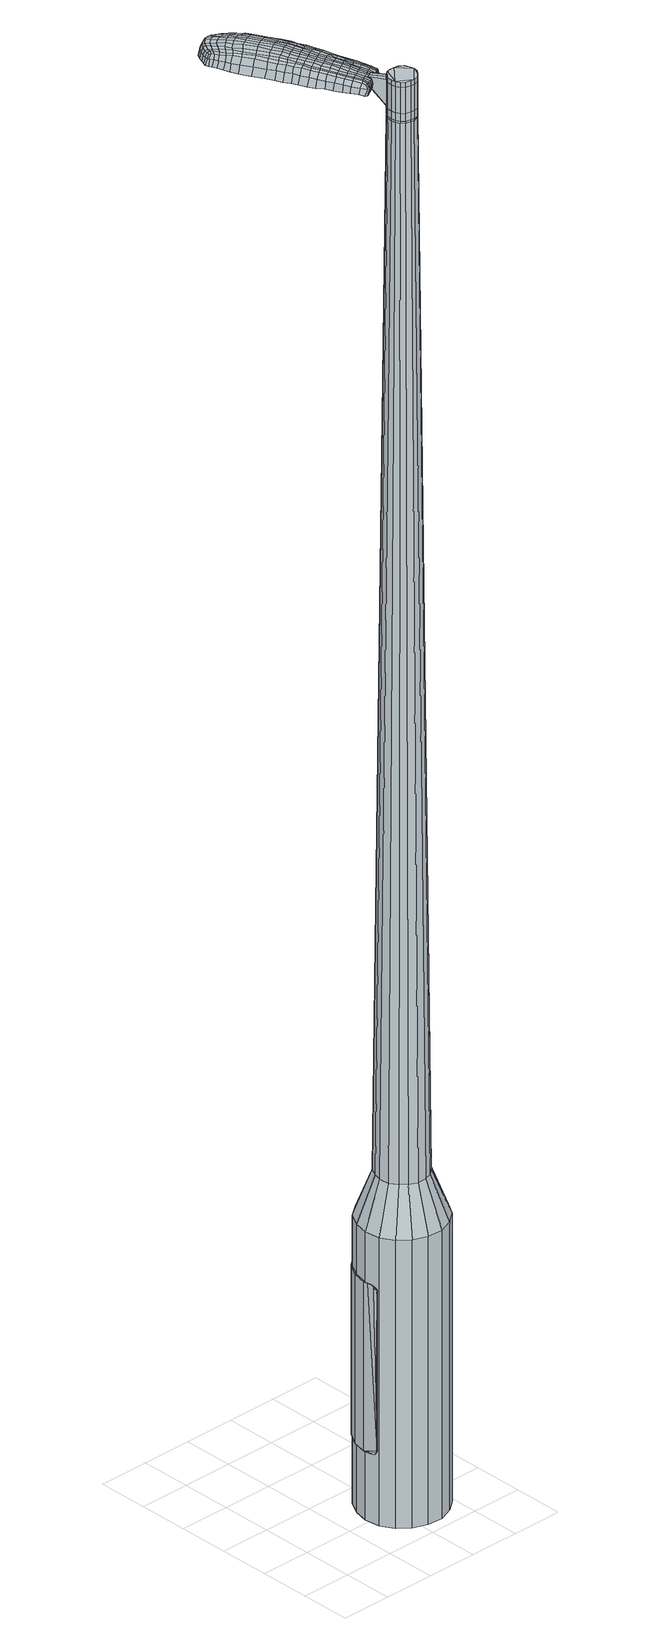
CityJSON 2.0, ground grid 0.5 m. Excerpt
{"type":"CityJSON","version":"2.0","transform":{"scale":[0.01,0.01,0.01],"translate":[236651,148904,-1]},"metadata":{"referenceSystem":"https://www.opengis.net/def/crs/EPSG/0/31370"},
"CityObjects":{
"object1":{"type":"GenericCityObject","attributes":{"cluster":230,"mean_distance_to_centroid":0.27,"new_centroid_x":236652.18,"new_centroid_y":148904.52,"mean_distance_to_camera":8.31,"H1":11.26,"H2":11.35,"Z_final":110.39,"cluster2":-1,"proj_x":236654.41,"proj_y":148903.29,"id_line":81395,"bearing_l":29,"distance":2.55,"orientation":"left","G_obj":119},"geometry":[{"type":"MultiSurface","lod":"2","boundaries":[[[0,1,2,3]],[[1,4,5,2]],[[4,6,7,5]],[[6,8,9,7]],[[8,10,11,9]],[[10,12,13,11]],[[12,14,15,13]],[[14,16,17,15]],[[16,18,19,17]],[[18,20,21,19]],[[20,22,23,21]],[[22,24,25,23]],[[24,26,27,25]],[[26,28,29,27]],[[28,30,31,29]],[[30,32,33,31]],[[32,34,35,33]],[[34,0,3,35]],[[36,37,38,39]],[[38,40,41,42]],[[41,43,42]],[[42,44,45,46]],[[45,47,46]],[[46,48,49,50]],[[49,51,50]],[[42,46,50,38]],[[50,52,39,38]],[[53,36,39]],[[2,5,7,35]],[[7,9,11,15]],[[11,13,15]],[[15,17,19,23]],[[19,21,23]],[[23,25,27,31]],[[27,29,31]],[[15,23,31,7]],[[31,33,35,7]],[[3,2,35]],[[1,0,54,55]],[[0,34,56,54]],[[34,32,57,56]],[[32,30,58,57]],[[30,28,59,58]],[[28,26,60,59]],[[26,24,61,60]],[[24,22,62,61]],[[22,20,63,62]],[[20,18,64,63]],[[18,16,65,64]],[[16,14,66,65]],[[14,12,67,66]],[[12,10,68,67]],[[10,8,69,68]],[[8,6,70,69]],[[6,4,71,70]],[[4,1,55,71]],[[55,54,72,73]],[[54,56,74,72]],[[56,57,75,74]],[[57,58,76,75]],[[58,59,77,76]],[[59,60,78,77]],[[60,61,79,78]],[[61,62,80,79]],[[62,63,81,80]],[[63,64,82,81]],[[64,65,83,82]],[[65,66,84,83]],[[66,67,85,84]],[[67,68,86,85]],[[68,69,87,86]],[[69,70,88,87]],[[70,71,89,88]],[[71,55,73,89]],[[90,91,92,73]],[[93,94,91,90]],[[75,95,94,93]],[[76,96,95,75]],[[77,97,96,76]],[[78,98,97,77]],[[99,100,98,78]],[[80,101,100,99]],[[81,102,101,80]],[[103,104,102,81]],[[105,106,104,103]],[[107,108,106,105]],[[109,110,108,107]],[[111,112,110,109]],[[113,114,112,111]],[[115,116,114,113]],[[89,117,116,115]],[[73,92,117,89]],[[118,119,120,121]],[[122,118,121,123]],[[124,122,123,125]],[[126,124,125,127]],[[128,126,127,129]],[[130,128,129,131]],[[132,130,131,133]],[[134,132,133,135]],[[136,134,135,137]],[[138,136,137,139]],[[140,138,139,141]],[[142,140,141,143]],[[144,142,143,145]],[[146,144,145,147]],[[148,146,147,149]],[[150,148,149,151]],[[72,90,73]],[[72,74,93,90]],[[74,75,93]],[[79,99,78]],[[79,80,99]],[[82,103,81]],[[82,83,105,103]],[[83,84,107,105]],[[84,85,109,107]],[[85,86,111,109]],[[86,87,113,111]],[[87,88,115,113]],[[88,89,115]],[[152,92,91]],[[153,116,117]],[[153,154,114,116]],[[154,155,112,114]],[[155,156,110,112]],[[156,157,108,110]],[[157,158,106,108]],[[158,159,104,106]],[[159,102,104]],[[160,100,101]],[[160,98,100]],[[161,94,95]],[[161,152,91,94]],[[39,52,150,162]],[[92,152,163,151]],[[53,39,162,119]],[[152,161,120,163]],[[36,53,119,118]],[[161,95,121,120]],[[37,36,118,122]],[[95,96,123,121]],[[38,37,122,124]],[[96,97,125,123]],[[40,38,124,126]],[[97,98,127,125]],[[41,40,126,128]],[[98,160,129,127]],[[43,41,128,130]],[[160,101,131,129]],[[42,43,130,132]],[[101,102,133,131]],[[44,42,132,134]],[[102,159,135,133]],[[45,44,134,136]],[[159,158,137,135]],[[47,45,136,138]],[[158,157,139,137]],[[46,47,138,140]],[[157,156,141,139]],[[48,46,140,142]],[[156,155,143,141]],[[49,48,142,144]],[[155,154,145,143]],[[51,49,144,146]],[[154,153,147,145]],[[50,51,146,148]],[[153,117,149,147]],[[52,50,148,150]],[[117,92,151,149]],[[150,151,164,165]],[[151,163,166,164]],[[163,120,167,166]],[[120,119,168,167]],[[119,162,169,168]],[[162,150,165,169]],[[170,171,172,173]],[[174,170,173,175]],[[170,174,176,177]],[[171,170,177,178]],[[179,180,181,182]],[[183,179,182,184]],[[179,183,185,186]],[[180,179,186,187]],[[188,189,190,191]],[[192,188,191,193]],[[188,192,194,195]],[[189,188,195,196]],[[197,198,199,200]],[[201,197,200,202]],[[197,201,203,204]],[[198,197,204,205]],[[206,207,208,209]],[[210,206,209,211]],[[206,210,212,213]],[[207,206,213,214]],[[215,216,217,218]],[[219,215,218,220]],[[215,219,221,222]],[[216,215,222,223]],[[224,225,226,227]],[[216,224,227,217]],[[224,216,223,228]],[[225,224,228,229]],[[230,231,232,233]],[[225,230,233,226]],[[230,225,229,234]],[[231,230,234,235]],[[236,174,175,237]],[[231,236,237,232]],[[236,231,235,238]],[[174,236,238,176]],[[239,240,241,242]],[[243,239,242,244]],[[239,243,245,246]],[[240,239,246,247]],[[248,249,250,251]],[[240,248,251,241]],[[248,240,247,252]],[[249,248,252,253]],[[254,255,256,257]],[[249,254,257,250]],[[254,249,253,258]],[[255,254,258,259]],[[260,261,262,263]],[[255,260,263,256]],[[260,255,259,264]],[[261,260,264,265]],[[266,171,178,267]],[[261,266,267,262]],[[266,261,265,268]],[[171,266,268,172]],[[269,270,271,272]],[[273,269,272,274]],[[269,273,275,276]],[[270,269,276,277]],[[278,279,280,281]],[[270,278,281,271]],[[278,270,277,282]],[[279,278,282,283]],[[284,285,286,287]],[[279,284,287,280]],[[284,279,283,288]],[[285,284,288,289]],[[290,183,184,291]],[[285,290,291,286]],[[290,285,289,292]],[[183,290,292,185]],[[293,294,295,296]],[[297,293,296,298]],[[293,297,299,300]],[[294,293,300,301]],[[302,303,304,305]],[[294,302,305,295]],[[302,294,301,306]],[[303,302,306,307]],[[308,309,310,311]],[[303,308,311,304]],[[308,303,307,312]],[[309,308,312,313]],[[314,315,316,317]],[[309,314,317,310]],[[314,309,313,318]],[[315,314,318,319]],[[320,180,187,321]],[[315,320,321,316]],[[320,315,319,322]],[[180,320,322,181]],[[323,209,208,324]],[[325,323,324,326]],[[323,325,327,328]],[[209,323,328,211]],[[329,325,326,330]],[[331,329,330,332]],[[329,331,333,334]],[[325,329,334,327]],[[335,331,332,336]],[[337,335,336,338]],[[335,337,339,340]],[[331,335,340,333]],[[341,337,338,342]],[[343,341,342,344]],[[341,343,345,346]],[[337,341,346,339]],[[347,343,344,348]],[[198,347,348,199]],[[347,198,205,349]],[[343,347,349,345]],[[350,351,196,195]],[[352,350,195,194]],[[350,352,353,354]],[[351,350,354,355]],[[356,357,355,354]],[[358,356,354,353]],[[356,358,359,360]],[[357,356,360,361]],[[362,363,361,360]],[[364,362,360,359]],[[362,364,365,366]],[[363,362,366,367]],[[368,369,367,366]],[[370,368,366,365]],[[368,370,203,201]],[[369,368,201,202]],[[371,372,373,374]],[[273,371,374,275]],[[371,273,274,375]],[[372,371,375,376]],[[377,192,193,378]],[[372,377,378,373]],[[377,372,376,379]],[[192,377,379,194]],[[380,381,382,383]],[[219,380,383,221]],[[380,219,220,384]],[[381,380,384,385]],[[386,387,388,389]],[[381,386,389,382]],[[386,381,385,390]],[[387,386,390,391]],[[392,189,196,393]],[[387,392,393,388]],[[392,387,391,394]],[[189,392,394,190]],[[395,396,397,398]],[[177,395,398,178]],[[395,177,176,399]],[[396,395,399,400]],[[401,402,403,404]],[[396,401,404,397]],[[401,396,400,405]],[[402,401,405,406]],[[407,200,199,408]],[[402,407,408,403]],[[407,402,406,409]],[[200,407,409,202]],[[410,411,412,413]],[[182,410,413,184]],[[410,182,181,414]],[[411,410,414,415]],[[416,204,203,417]],[[411,416,417,412]],[[416,411,415,418]],[[204,416,418,205]],[[419,420,421,422]],[[297,419,422,299]],[[419,297,298,423]],[[420,419,423,424]],[[425,210,211,426]],[[420,425,426,421]],[[425,420,424,427]],[[210,425,427,212]],[[428,429,430,431]],[[243,428,431,245]],[[428,243,244,432]],[[429,428,432,433]],[[434,435,436,437]],[[429,434,437,430]],[[434,429,433,438]],[[435,434,438,439]],[[440,207,214,441]],[[435,440,441,436]],[[440,435,439,442]],[[207,440,442,208]],[[443,444,433,432]],[[242,443,432,244]],[[443,242,241,445]],[[444,443,445,446]],[[447,448,439,438]],[[444,447,438,433]],[[447,444,446,449]],[[448,447,449,450]],[[451,324,208,442]],[[448,451,442,439]],[[451,448,450,452]],[[324,451,452,326]],[[453,454,455,456]],[[300,453,456,301]],[[453,300,299,422]],[[454,453,422,421]],[[457,328,327,458]],[[454,457,458,455]],[[457,454,421,426]],[[328,457,426,211]],[[459,460,446,445]],[[251,459,445,241]],[[459,251,250,461]],[[460,459,461,462]],[[463,464,450,449]],[[460,463,449,446]],[[463,460,462,465]],[[464,463,465,466]],[[467,330,326,452]],[[464,467,452,450]],[[467,464,466,468]],[[330,467,468,332]],[[469,470,471,472]],[[306,469,472,307]],[[469,306,301,456]],[[470,469,456,455]],[[473,334,333,474]],[[470,473,474,471]],[[473,470,455,458]],[[334,473,458,327]],[[475,476,462,461]],[[257,475,461,250]],[[475,257,256,477]],[[476,475,477,478]],[[479,480,466,465]],[[476,479,465,462]],[[479,476,478,481]],[[480,479,481,482]],[[483,336,332,468]],[[480,483,468,466]],[[483,480,482,484]],[[336,483,484,338]],[[485,486,487,488]],[[312,485,488,313]],[[485,312,307,472]],[[486,485,472,471]],[[489,340,339,490]],[[486,489,490,487]],[[489,486,471,474]],[[340,489,474,333]],[[491,492,478,477]],[[263,491,477,256]],[[491,263,262,493]],[[492,491,493,494]],[[495,496,482,481]],[[492,495,481,478]],[[495,492,494,497]],[[496,495,497,498]],[[499,342,338,484]],[[496,499,484,482]],[[499,496,498,500]],[[342,499,500,344]],[[501,502,503,504]],[[318,501,504,319]],[[501,318,313,488]],[[502,501,488,487]],[[505,346,345,506]],[[502,505,506,503]],[[505,502,487,490]],[[346,505,490,339]],[[507,508,494,493]],[[267,507,493,262]],[[507,267,178,398]],[[508,507,398,397]],[[509,510,498,497]],[[508,509,497,494]],[[509,508,397,404]],[[510,509,404,403]],[[511,348,344,500]],[[510,511,500,498]],[[511,510,403,408]],[[348,511,408,199]],[[512,513,415,414]],[[322,512,414,181]],[[512,322,319,504]],[[513,512,504,503]],[[514,349,205,418]],[[513,514,418,415]],[[514,513,503,506]],[[349,514,506,345]],[[515,516,376,375]],[[272,515,375,274]],[[515,272,271,517]],[[516,515,517,518]],[[519,352,194,379]],[[516,519,379,376]],[[519,516,518,520]],[[352,519,520,353]],[[521,522,523,524]],[[222,521,524,223]],[[521,222,221,383]],[[522,521,383,382]],[[525,526,527,528]],[[522,525,528,523]],[[525,522,382,389]],[[526,525,389,388]],[[529,351,355,530]],[[526,529,530,527]],[[529,526,388,393]],[[351,529,393,196]],[[531,532,518,517]],[[281,531,517,271]],[[531,281,280,533]],[[532,531,533,534]],[[535,358,353,520]],[[532,535,520,518]],[[535,532,534,536]],[[358,535,536,359]],[[537,538,539,540]],[[228,537,540,229]],[[537,228,223,524]],[[538,537,524,523]],[[541,542,543,544]],[[538,541,544,539]],[[541,538,523,528]],[[542,541,528,527]],[[545,357,361,546]],[[542,545,546,543]],[[545,542,527,530]],[[357,545,530,355]],[[547,548,534,533]],[[287,547,533,280]],[[547,287,286,549]],[[548,547,549,550]],[[551,364,359,536]],[[548,551,536,534]],[[551,548,550,552]],[[364,551,552,365]],[[553,554,555,556]],[[234,553,556,235]],[[553,234,229,540]],[[554,553,540,539]],[[557,558,559,560]],[[554,557,560,555]],[[557,554,539,544]],[[558,557,544,543]],[[561,363,367,562]],[[558,561,562,559]],[[561,558,543,546]],[[363,561,546,361]],[[563,564,550,549]],[[291,563,549,286]],[[563,291,184,413]],[[564,563,413,412]],[[565,370,365,552]],[[564,565,552,550]],[[565,564,412,417]],[[370,565,417,203]],[[566,567,400,399]],[[238,566,399,176]],[[566,238,235,556]],[[567,566,556,555]],[[568,569,406,405]],[[567,568,405,400]],[[568,567,555,560]],[[569,568,560,559]],[[570,369,202,409]],[[569,570,409,406]],[[570,569,559,562]],[[369,570,562,367]],[[571,572,573,574]],[[574,573,575,576]],[[577,575,573,578]],[[578,573,572,579]],[[580,581,582,583]],[[583,582,584,585]],[[586,584,582,587]],[[587,582,581,588]],[[589,590,591,592]],[[592,591,593,594]],[[595,593,591,596]],[[596,591,590,597]],[[598,599,600,601]],[[601,600,602,603]],[[604,602,600,605]],[[605,600,599,606]],[[607,608,609,610]],[[610,609,611,612]],[[613,611,609,614]],[[614,609,608,615]],[[616,617,618,619]],[[619,618,620,621]],[[622,620,618,623]],[[623,618,617,624]],[[625,626,627,628]],[[628,627,617,616]],[[624,617,627,629]],[[629,627,626,630]],[[631,632,633,634]],[[634,633,626,625]],[[630,626,633,635]],[[635,633,632,636]],[[576,575,637,638]],[[638,637,632,631]],[[636,632,637,639]],[[639,637,575,577]],[[640,641,642,643]],[[643,642,644,645]],[[646,644,642,647]],[[647,642,641,648]],[[649,650,651,652]],[[652,651,641,640]],[[648,641,651,653]],[[653,651,650,654]],[[655,656,657,658]],[[658,657,650,649]],[[654,650,657,659]],[[659,657,656,660]],[[661,662,663,664]],[[664,663,656,655]],[[660,656,663,665]],[[665,663,662,666]],[[579,572,667,668]],[[668,667,662,661]],[[666,662,667,669]],[[669,667,572,571]],[[670,671,672,673]],[[673,672,674,675]],[[676,674,672,677]],[[677,672,671,678]],[[679,680,681,682]],[[682,681,671,670]],[[678,671,681,683]],[[683,681,680,684]],[[685,686,687,688]],[[688,687,680,679]],[[684,680,687,689]],[[689,687,686,690]],[[585,584,691,692]],[[692,691,686,685]],[[690,686,691,693]],[[693,691,584,586]],[[694,695,696,697]],[[697,696,698,699]],[[700,698,696,701]],[[701,696,695,702]],[[703,704,705,706]],[[706,705,695,694]],[[702,695,705,707]],[[707,705,704,708]],[[709,710,711,712]],[[712,711,704,703]],[[708,704,711,713]],[[713,711,710,714]],[[715,716,717,718]],[[718,717,710,709]],[[714,710,717,719]],[[719,717,716,720]],[[588,581,721,722]],[[722,721,716,715]],[[720,716,721,723]],[[723,721,581,580]],[[607,610,724,725]],[[725,724,726,727]],[[728,726,724,729]],[[729,724,610,612]],[[727,726,730,731]],[[731,730,732,733]],[[734,732,730,735]],[[735,730,726,728]],[[733,732,736,737]],[[737,736,738,739]],[[740,738,736,741]],[[741,736,732,734]],[[739,738,742,743]],[[743,742,744,745]],[[746,744,742,747]],[[747,742,738,740]],[[745,744,748,749]],[[749,748,599,598]],[[606,599,748,750]],[[750,748,744,746]],[[597,751,752,596]],[[596,752,753,595]],[[754,753,752,755]],[[755,752,751,756]],[[756,757,758,755]],[[755,758,759,754]],[[760,759,758,761]],[[761,758,757,762]],[[762,763,764,761]],[[761,764,765,760]],[[766,765,764,767]],[[767,764,763,768]],[[768,769,770,767]],[[767,770,771,766]],[[604,771,770,602]],[[602,770,769,603]],[[772,773,774,775]],[[775,774,674,676]],[[675,674,774,776]],[[776,774,773,777]],[[594,593,778,779]],[[779,778,773,772]],[[777,773,778,780]],[[780,778,593,595]],[[781,782,783,784]],[[784,783,620,622]],[[621,620,783,785]],[[785,783,782,786]],[[787,788,789,790]],[[790,789,782,781]],[[786,782,789,791]],[[791,789,788,792]],[[597,590,793,794]],[[794,793,788,787]],[[792,788,793,795]],[[795,793,590,589]],[[796,797,798,799]],[[799,798,578,579]],[[577,578,798,800]],[[800,798,797,801]],[[802,803,804,805]],[[805,804,797,796]],[[801,797,804,806]],[[806,804,803,807]],[[598,601,808,809]],[[809,808,803,802]],[[807,803,808,810]],[[810,808,601,603]],[[811,812,813,814]],[[814,813,583,585]],[[580,583,813,815]],[[815,813,812,816]],[[604,605,817,818]],[[818,817,812,811]],[[816,812,817,819]],[[819,817,605,606]],[[820,821,698,822]],[[822,698,700]],[[699,698,823]],[[823,698,821,824]],[[612,611,825,826]],[[826,825,821,820]],[[824,821,825,827]],[[827,825,611,613]],[[828,829,830,831]],[[831,830,644,646]],[[645,644,830,832]],[[830,829,832]],[[833,834,835,836]],[[836,835,829,828]],[[832,829,835,837]],[[837,835,834,838]],[[615,608,839,840]],[[840,839,834,833]],[[838,834,839,841]],[[841,839,608,607]],[[842,843,832]],[[832,843,643,645]],[[640,643,843,844]],[[844,843,842,845]],[[838,846,847,837]],[[837,847,842,832]],[[845,842,847,848]],[[848,847,846,849]],[[607,725,850,841]],[[841,850,846,838]],[[849,846,850,851]],[[851,850,725,727]],[[852,853,854,855]],[[855,854,701,702]],[[700,701,854,822]],[[822,854,853,820]],[[728,729,856,857]],[[857,856,853,852]],[[820,853,856,826]],[[826,856,729,612]],[[845,858,844]],[[844,858,652,640]],[[649,652,858,859]],[[859,858,860]],[[849,861,862,848]],[[848,862,858,845]],[[860,858,862,863]],[[863,862,861,864]],[[727,731,865,851]],[[851,865,861,849]],[[864,861,865,866]],[[866,865,731,733]],[[867,868,869,870]],[[870,869,707,708]],[[702,707,869,855]],[[855,869,868,852]],[[734,735,871,872]],[[872,871,868,867]],[[852,868,871,857]],[[857,871,735,728]],[[860,873,874,859]],[[859,874,658,649]],[[655,658,874,875]],[[875,874,873,876]],[[864,877,878,863]],[[863,878,873,860]],[[876,873,878,879]],[[879,878,877,880]],[[733,737,881,866]],[[866,881,877,864]],[[880,877,881,882]],[[882,881,737,739]],[[883,884,885,886]],[[886,885,713,714]],[[708,713,885,870]],[[870,885,884,867]],[[740,741,887,888]],[[888,887,884,883]],[[867,884,887,872]],[[872,887,741,734]],[[876,889,890,875]],[[875,890,664,655]],[[661,664,890,891]],[[891,890,889,892]],[[880,893,894,879]],[[879,894,889,876]],[[892,889,894,895]],[[895,894,893,896]],[[739,743,897,882]],[[882,897,893,880]],[[896,893,897,898]],[[898,897,743,745]],[[899,900,901,902]],[[902,901,719,720]],[[714,719,901,886]],[[886,901,900,883]],[[746,747,903,904]],[[904,903,900,899]],[[883,900,903,888]],[[888,903,747,740]],[[892,905,906,891]],[[891,906,668,661]],[[579,668,906,799]],[[799,906,905,796]],[[896,907,908,895]],[[895,908,905,892]],[[796,905,908,805]],[[805,908,907,802]],[[745,749,909,898]],[[898,909,907,896]],[[802,907,909,809]],[[809,909,749,598]],[[816,910,911,815]],[[815,911,723,580]],[[720,723,911,902]],[[902,911,910,899]],[[606,750,912,819]],[[819,912,910,816]],[[899,910,912,904]],[[904,912,750,746]],[[777,913,914,776]],[[776,914,673,675]],[[670,673,914,915]],[[915,914,913,916]],[[595,753,917,780]],[[780,917,913,777]],[[916,913,917,918]],[[918,917,753,754]],[[919,920,921,922]],[[922,921,623,624]],[[622,623,921,784]],[[784,921,920,781]],[[923,924,925,926]],[[926,925,920,919]],[[781,920,925,790]],[[790,925,924,787]],[[756,751,927,928]],[[928,927,924,923]],[[787,924,927,794]],[[794,927,751,597]],[[916,929,930,915]],[[915,930,682,670]],[[679,682,930,931]],[[931,930,929,932]],[[754,759,933,918]],[[918,933,929,916]],[[932,929,933,934]],[[934,933,759,760]],[[935,936,937,938]],[[938,937,629,630]],[[624,629,937,922]],[[922,937,936,919]],[[939,940,941,942]],[[942,941,936,935]],[[919,936,941,926]],[[926,941,940,923]],[[762,757,943,944]],[[944,943,940,939]],[[923,940,943,928]],[[928,943,757,756]],[[932,945,946,931]],[[931,946,688,679]],[[685,688,946,947]],[[947,946,945,948]],[[760,765,949,934]],[[934,949,945,932]],[[948,945,949,950]],[[950,949,765,766]],[[951,952,953,954]],[[954,953,635,636]],[[630,635,953,938]],[[938,953,952,935]],[[955,956,957,958]],[[958,957,952,951]],[[935,952,957,942]],[[942,957,956,939]],[[768,763,959,960]],[[960,959,956,955]],[[939,956,959,944]],[[944,959,763,762]],[[948,961,962,947]],[[947,962,692,685]],[[585,692,962,814]],[[814,962,961,811]],[[766,771,963,950]],[[950,963,961,948]],[[811,961,963,818]],[[818,963,771,604]],[[801,964,965,800]],[[800,965,639,577]],[[636,639,965,954]],[[954,965,964,951]],[[807,966,967,806]],[[806,967,964,801]],[[951,964,967,958]],[[958,967,966,955]],[[603,769,968,810]],[[810,968,966,807]],[[955,966,968,960]],[[960,968,769,768]],[[571,574,173,172]],[[574,576,175,173]],[[586,587,186,185]],[[587,588,187,186]],[[589,592,191,190]],[[592,594,193,191]],[[613,614,213,212]],[[614,615,214,213]],[[616,619,218,217]],[[619,621,220,218]],[[625,628,227,226]],[[628,616,217,227]],[[631,634,233,232]],[[634,625,226,233]],[[576,638,237,175]],[[638,631,232,237]],[[646,647,246,245]],[[647,648,247,246]],[[648,653,252,247]],[[653,654,253,252]],[[654,659,258,253]],[[659,660,259,258]],[[660,665,264,259]],[[665,666,265,264]],[[666,669,268,265]],[[669,571,172,268]],[[676,677,276,275]],[[677,678,277,276]],[[678,683,282,277]],[[683,684,283,282]],[[684,689,288,283]],[[689,690,289,288]],[[690,693,292,289]],[[693,586,185,292]],[[694,697,296,295]],[[697,699,298,296]],[[703,706,305,304]],[[706,694,295,305]],[[709,712,311,310]],[[712,703,304,311]],[[715,718,317,316]],[[718,709,310,317]],[[588,722,321,187]],[[722,715,316,321]],[[772,775,374,373]],[[775,676,275,374]],[[594,779,378,193]],[[779,772,373,378]],[[621,785,384,220]],[[785,786,385,384]],[[786,791,390,385]],[[791,792,391,390]],[[792,795,394,391]],[[795,589,190,394]],[[699,823,423,298]],[[823,824,424,423]],[[824,827,427,424]],[[827,613,212,427]],[[828,831,431,430]],[[831,646,245,431]],[[833,836,437,436]],[[836,828,430,437]],[[615,840,441,214]],[[840,833,436,441]],[[969,970,971,972]],[[973,974,972,971]],[[975,976,977,978]],[[979,980,981,982]],[[970,983,984,971]],[[985,973,971,984]],[[986,975,978,987]],[[988,989,980,979]],[[983,990,991,984]],[[991,992,985,984]],[[993,986,987,994]],[[995,989,988,996]],[[990,997,998,991]],[[998,999,992,991]],[[1000,993,994,1001]],[[1002,995,996,1003]],[[1004,1005,1006,1007]],[[1008,1009,1005,1004]],[[1008,1010,1011,1009]],[[1010,1012,1013,1011]],[[1014,1015,1016,1017]],[[1018,1019,1015,1014]],[[1020,1021,1019,1018]],[[1022,1023,1021,1020]],[[1017,1006,1005,1014]],[[1014,1005,1009,1018]],[[1009,1011,1020,1018]],[[1011,1013,1022,1020]],[[978,977,974,973]],[[987,978,973,985]],[[992,994,987,985]],[[999,1001,994,992]],[[979,982,976,975]],[[988,979,975,986]],[[996,988,986,993]],[[1003,996,993,1000]],[[980,1004,1007,981]],[[989,1008,1004,980]],[[1010,1008,989,995]],[[1012,1010,995,1002]],[[1024,1025,1026,1027]],[[1026,1028,1029,1030]],[[1026,1030,1031,1032]],[[1026,1032,1027]],[[1033,1024,1027,1034]],[[1035,1034,1027,1036]],[[1037,1036,1027]],[[1038,1026,1025,1039]],[[1040,1038,1039,1041]],[[1042,1040,1041,1043]],[[1044,1042,1043,1045]],[[1046,1044,1045,1047]],[[1047,1048,1049,1050]],[[1047,1050,1051,1052]],[[1047,1052,1053,1054]],[[1053,1055,1056,1057]],[[1053,1057,1058,1059]],[[1053,1059,1054]],[[1047,1054,1046]],[[1060,1061,1025,1024]],[[1062,1063,1028,1026]],[[1064,1065,1037,1027]],[[1061,1066,1039,1025]],[[1067,1062,1026,1038]],[[1066,1068,1041,1039]],[[1069,1067,1038,1040]],[[1068,1070,1043,1041]],[[1071,1069,1040,1042]],[[1070,1072,1045,1043]],[[1073,1071,1042,1044]],[[1072,1074,1047,1045]],[[1075,1073,1044,1046]],[[1074,1076,1048,1047]],[[1077,1078,1055,1053]],[[1079,1075,1046,1054]],[[1049,1048,1076,1080]],[[1050,1049,1080,1081]],[[1051,1050,1081,1082]],[[1052,1051,1082,1083]],[[1053,1052,1083,1077]],[[1084,1060,1024,1033]],[[1085,1084,1033,1034]],[[1086,1085,1034,1035]],[[1087,1086,1035,1036]],[[1065,1087,1036,1037]],[[1029,1028,1063,1088]],[[1056,1055,1078,1089]],[[1030,1029,1088,1090]],[[1031,1030,1090,1091]],[[1032,1031,1091,1092]],[[1027,1032,1092,1064]],[[1057,1056,1089,1093]],[[1058,1057,1093,1094]],[[1059,1058,1094,1095]],[[1054,1059,1095,1079]]]}]}
},
"vertices":[
[95,90,384],[109,95,384],[109,95,96],[95,90,96],[123,95,384],[123,95,96],[137,89,384],[137,89,96],[148,80,384],[148,80,96],[155,67,384],[155,67,96],[158,52,384],[158,52,96],[155,38,384],[155,38,96],[147,25,384],[147,25,96],[136,16,384],[136,16,96],[122,11,384],[122,11,96],[107,12,384],[107,12,96],[93,17,384],[93,17,96],[82,26,384],[82,26,96],[75,39,384],[75,39,96],[73,54,384],[73,54,96],[76,68,384],[76,68,96],[83,81,384],[83,81,96],[103,58,1524],[102,53,1524],[103,49,1524],[109,65,1524],[105,45,1524],[108,42,1524],[117,40,1524],[113,40,1524],[122,41,1524],[125,44,1524],[129,53,1524],[128,48,1524],[128,57,1524],[126,62,1524],[118,66,1524],[122,65,1524],[113,66,1524],[105,62,1524],[103,75,429],[111,78,429],[96,70,429],[92,62,429],[90,54,429],[91,45,429],[96,37,429],[102,32,429],[110,28,429],[119,28,429],[127,31,429],[134,37,429],[139,44,429],[140,53,429],[139,61,429],[135,69,429],[128,75,429],[120,78,429],[109,65,1483],[113,66,1483],[105,62,1483],[103,58,1483],[102,53,1483],[103,49,1483],[105,45,1483],[108,42,1483],[113,40,1483],[117,40,1483],[122,41,1483],[125,44,1483],[128,48,1483],[129,53,1483],[128,57,1483],[126,62,1483],[122,65,1483],[118,66,1483],[109,64,1483],[109,64,1485],[113,66,1485],[106,62,1483],[106,62,1485],[103,58,1485],[102,53,1485],[103,49,1485],[105,45,1485],[109,42,1483],[109,42,1485],[113,40,1485],[117,40,1485],[122,42,1483],[122,42,1485],[125,45,1483],[125,45,1485],[127,49,1483],[127,49,1485],[128,53,1483],[128,53,1485],[127,57,1483],[127,57,1485],[125,61,1483],[125,61,1485],[122,64,1483],[122,64,1485],[118,66,1485],[103,58,1519],[105,62,1519],[105,62,1493],[103,58,1493],[102,53,1519],[102,53,1493],[103,49,1519],[103,49,1493],[105,45,1519],[105,45,1493],[108,42,1519],[108,42,1493],[113,40,1519],[113,40,1493],[117,40,1519],[117,40,1493],[122,41,1519],[122,41,1493],[125,44,1519],[125,44,1493],[128,48,1519],[128,48,1493],[129,53,1519],[129,53,1493],[128,57,1519],[128,57,1493],[126,62,1519],[126,62,1493],[122,65,1519],[122,65,1493],[118,66,1519],[118,66,1493],[113,66,1519],[113,66,1493],[109,65,1485],[122,65,1485],[126,62,1485],[128,57,1485],[129,53,1485],[128,48,1485],[125,44,1485],[122,41,1485],[108,42,1485],[105,62,1485],[109,65,1519],[109,65,1493],[103,83,1513],[103,83,1518],[100,81,1513],[97,80,1513],[97,80,1518],[100,81,1518],[81,155,1519],[84,149,1518],[85,151,1509],[82,157,1510],[77,163,1519],[78,165,1510],[76,162,1526],[80,154,1525],[83,148,1525],[47,137,1519],[51,131,1518],[53,131,1525],[49,137,1525],[43,144,1519],[44,144,1526],[41,145,1510],[45,137,1510],[49,131,1509],[27,210,1519],[30,211,1519],[30,212,1513],[26,210,1513],[24,207,1519],[23,208,1513],[25,205,1524],[28,208,1524],[31,210,1524],[63,145,1530],[66,139,1529],[69,140,1529],[66,147,1530],[58,153,1531],[61,155,1531],[55,151,1530],[60,143,1530],[63,137,1529],[102,74,1512],[104,76,1512],[104,77,1517],[102,76,1517],[99,73,1512],[99,74,1517],[99,74,1506],[102,75,1506],[104,77,1506],[51,207,1519],[53,204,1519],[54,205,1512],[52,208,1512],[49,208,1518],[50,210,1512],[49,207,1522],[50,206,1523],[52,203,1524],[56,200,1519],[59,195,1519],[60,197,1512],[56,202,1512],[55,199,1524],[58,194,1525],[62,190,1519],[66,183,1519],[67,185,1511],[63,192,1511],[61,189,1526],[65,182,1526],[71,173,1519],[72,175,1510],[71,172,1526],[113,89,1513],[110,96,1513],[109,95,1518],[112,88,1517],[115,84,1512],[114,84,1516],[116,85,1506],[113,90,1507],[110,97,1507],[106,103,1514],[103,109,1515],[102,108,1520],[106,101,1519],[107,104,1507],[104,111,1507],[100,116,1515],[97,123,1516],[96,121,1522],[99,115,1521],[101,118,1508],[97,125,1508],[94,130,1517],[90,136,1517],[90,135,1524],[93,128,1523],[94,131,1508],[91,138,1509],[87,143,1518],[86,141,1524],[88,145,1509],[19,190,1519],[21,187,1519],[22,187,1524],[21,190,1523],[19,192,1518],[20,192,1522],[17,193,1512],[18,190,1512],[19,187,1512],[22,182,1519],[25,177,1519],[26,177,1525],[24,183,1524],[21,183,1512],[23,177,1512],[27,172,1519],[31,165,1519],[33,165,1526],[29,172,1526],[26,172,1511],[29,165,1511],[37,155,1519],[39,155,1526],[35,155,1510],[86,74,1513],[82,81,1513],[81,81,1507],[85,75,1507],[90,70,1512],[88,70,1506],[90,71,1516],[88,74,1517],[84,81,1518],[78,87,1514],[74,93,1515],[73,94,1507],[77,87,1507],[80,87,1519],[76,93,1520],[70,100,1515],[66,106,1516],[64,106,1508],[69,100,1508],[72,100,1521],[68,106,1522],[62,112,1517],[58,119,1517],[56,119,1509],[60,113,1508],[64,112,1523],[60,119,1524],[55,125,1518],[53,125,1509],[56,125,1524],[99,80,1519],[101,81,1519],[95,87,1520],[98,88,1520],[93,85,1520],[96,79,1519],[92,93,1522],[94,95,1522],[88,100,1523],[91,101,1523],[85,98,1523],[89,92,1521],[84,106,1524],[87,108,1524],[81,113,1525],[83,114,1525],[78,111,1525],[82,105,1524],[77,119,1526],[80,121,1526],[74,126,1527],[76,127,1527],[71,124,1527],[74,118,1526],[70,132,1528],[73,134,1528],[67,130,1528],[29,206,1527],[32,207,1527],[26,203,1526],[28,199,1527],[31,202,1528],[35,203,1528],[34,196,1529],[38,198,1529],[31,194,1528],[35,187,1530],[38,190,1530],[41,191,1530],[41,183,1531],[45,185,1531],[38,181,1530],[42,173,1531],[46,175,1531],[49,177,1531],[52,164,1531],[55,166,1531],[49,162,1531],[19,195,1518],[19,198,1519],[18,198,1513],[17,195,1513],[20,194,1523],[20,197,1523],[21,202,1519],[20,203,1513],[22,201,1524],[47,210,1518],[45,211,1518],[45,209,1523],[47,208,1523],[48,211,1513],[45,212,1513],[41,212,1519],[37,213,1519],[38,211,1524],[42,211,1523],[41,213,1513],[37,214,1513],[34,212,1519],[34,211,1524],[33,213,1513],[79,153,1528],[77,152,1528],[80,146,1528],[82,147,1527],[75,161,1528],[73,160,1529],[74,151,1529],[72,150,1530],[75,143,1529],[78,144,1528],[70,159,1529],[67,158,1530],[69,148,1530],[72,142,1529],[64,156,1531],[50,137,1528],[52,139,1529],[48,146,1529],[46,145,1528],[54,131,1527],[56,133,1528],[56,141,1529],[51,149,1530],[59,135,1528],[92,69,1512],[93,70,1512],[93,71,1517],[91,70,1517],[90,69,1506],[92,70,1506],[96,71,1512],[96,72,1517],[95,72,1506],[115,82,1512],[114,81,1512],[114,82,1506],[115,83,1506],[114,82,1517],[113,82,1517],[111,80,1512],[109,78,1512],[109,79,1506],[112,81,1506],[111,80,1517],[108,79,1517],[107,77,1512],[107,78,1506],[106,78,1517],[111,87,1519],[110,86,1519],[108,94,1520],[107,93,1520],[108,85,1519],[106,84,1519],[105,92,1520],[102,91,1520],[103,83,1519],[100,89,1520],[89,75,1519],[91,76,1519],[87,82,1520],[85,81,1520],[93,77,1519],[90,84,1520],[105,100,1521],[103,100,1521],[101,107,1522],[100,106,1522],[101,98,1521],[99,97,1521],[98,105,1522],[95,104,1523],[96,96,1522],[93,102,1523],[81,87,1521],[83,88,1521],[79,95,1522],[77,94,1522],[86,90,1521],[82,96,1522],[98,114,1523],[97,113,1523],[95,120,1524],[93,120,1524],[94,112,1523],[92,110,1524],[91,118,1525],[88,117,1525],[89,109,1524],[86,116,1525],[73,100,1523],[75,101,1523],[71,108,1524],[69,106,1524],[78,103,1524],[74,109,1525],[92,127,1525],[90,126,1525],[88,134,1526],[87,133,1526],[88,125,1526],[85,123,1526],[84,131,1527],[82,130,1527],[82,122,1526],[79,129,1527],[65,113,1525],[67,114,1525],[64,120,1526],[62,119,1526],[71,116,1526],[67,122,1527],[85,140,1527],[83,139,1527],[81,138,1527],[78,137,1528],[76,135,1528],[58,125,1527],[60,126,1527],[63,128,1528],[21,192,1525],[22,195,1525],[22,189,1526],[23,191,1526],[23,199,1526],[25,195,1527],[48,206,1525],[46,207,1525],[48,204,1526],[50,203,1525],[43,208,1525],[39,209,1526],[42,205,1527],[45,205,1526],[36,209,1526],[38,205,1527],[25,184,1526],[26,186,1527],[27,178,1527],[29,181,1528],[28,190,1528],[31,184,1529],[53,199,1526],[51,200,1527],[54,194,1528],[56,194,1527],[48,200,1527],[45,200,1528],[48,194,1529],[51,194,1528],[41,199,1528],[45,193,1530],[30,173,1528],[32,175,1529],[34,166,1528],[36,167,1529],[34,178,1529],[39,170,1530],[60,189,1528],[58,189,1528],[62,181,1529],[64,182,1528],[55,188,1529],[51,188,1530],[56,180,1530],[59,181,1530],[48,187,1530],[52,179,1531],[40,155,1529],[42,157,1529],[45,159,1530],[69,171,1528],[67,171,1529],[65,170,1530],[62,169,1530],[58,167,1531],[83,150,1509],[82,148,1518],[79,155,1518],[80,157,1509],[75,162,1519],[76,164,1510],[74,161,1525],[78,153,1525],[81,147,1525],[54,132,1525],[52,132,1518],[49,138,1518],[50,138,1525],[44,145,1519],[46,145,1525],[42,146,1510],[47,138,1509],[50,132,1509],[31,210,1513],[31,209,1519],[28,208,1519],[28,209,1513],[25,205,1519],[25,206,1513],[26,204,1524],[29,207,1524],[32,208,1524],[69,140,1528],[66,139,1528],[63,145,1529],[65,147,1529],[58,153,1529],[61,155,1529],[55,151,1529],[60,144,1529],[63,137,1528],[103,78,1516],[103,78,1512],[101,76,1512],[101,77,1516],[98,75,1512],[98,76,1516],[98,76,1506],[101,77,1506],[103,79,1506],[52,204,1512],[51,203,1519],[50,205,1518],[50,207,1512],[48,207,1518],[49,208,1512],[48,206,1522],[49,204,1523],[50,202,1523],[58,196,1512],[57,194,1519],[54,199,1519],[55,200,1512],[53,198,1524],[56,193,1525],[65,184,1511],[64,183,1519],[60,189,1519],[61,191,1511],[59,188,1525],[63,181,1526],[70,173,1519],[70,174,1510],[69,171,1526],[107,94,1518],[108,95,1513],[111,88,1513],[110,87,1517],[113,84,1512],[112,84,1515],[113,85,1506],[112,90,1506],[108,96,1507],[101,107,1520],[101,109,1514],[105,102,1514],[104,101,1519],[105,103,1507],[102,110,1507],[94,121,1522],[95,122,1516],[98,115,1515],[97,114,1521],[99,117,1508],[96,124,1508],[88,134,1523],[89,135,1517],[92,129,1516],[91,127,1522],[92,130,1508],[89,137,1508],[85,142,1517],[85,140,1524],[86,144,1509],[24,188,1523],[22,188,1519],[21,191,1518],[22,191,1523],[21,193,1518],[22,192,1522],[19,193,1512],[20,191,1512],[21,188,1512],[28,178,1525],[27,178,1519],[24,183,1519],[26,183,1524],[23,183,1512],[25,178,1512],[35,166,1526],[33,166,1519],[29,173,1519],[31,173,1525],[27,173,1511],[31,166,1511],[39,156,1519],[40,156,1526],[37,156,1510],[82,82,1507],[84,82,1513],[88,76,1513],[87,76,1506],[91,71,1512],[90,72,1506],[91,72,1515],[89,76,1517],[85,82,1518],[74,95,1507],[76,95,1514],[80,88,1514],[78,89,1507],[81,88,1519],[77,95,1520],[66,108,1508],[68,107,1516],[72,101,1515],[70,101,1508],[73,101,1521],[69,107,1522],[58,120,1508],[60,120,1517],[64,113,1516],[62,114,1508],[66,113,1522],[62,120,1523],[56,126,1517],[54,126,1509],[58,126,1524],[99,81,1518],[101,82,1518],[95,87,1519],[97,89,1519],[93,86,1519],[96,80,1518],[91,94,1520],[94,95,1520],[88,100,1521],[90,102,1521],[85,99,1521],[89,92,1520],[84,107,1523],[87,108,1523],[81,113,1524],[83,115,1524],[78,112,1524],[81,105,1523],[77,120,1525],[80,121,1525],[73,126,1526],[76,128,1526],[71,125,1526],[74,118,1525],[70,133,1527],[72,134,1527],[67,131,1527],[33,206,1526],[30,205,1526],[27,202,1525],[29,199,1526],[32,201,1526],[35,203,1526],[38,197,1528],[35,196,1528],[32,193,1527],[35,187,1528],[38,189,1529],[41,191,1529],[45,185,1530],[42,183,1530],[39,181,1529],[43,173,1530],[46,175,1530],[49,177,1530],[55,166,1530],[52,164,1530],[49,162,1530],[20,197,1513],[21,197,1518],[21,194,1518],[19,194,1512],[22,194,1523],[22,196,1523],[23,201,1519],[22,202,1513],[24,200,1523],[44,208,1523],[44,209,1518],[47,208,1518],[46,207,1523],[47,209,1512],[45,210,1512],[38,209,1523],[38,210,1519],[41,210,1519],[41,209,1523],[41,211,1513],[37,211,1513],[34,210,1519],[35,209,1524],[34,211,1513],[80,146,1527],[76,152,1527],[77,152,1527],[81,146,1526],[73,160,1527],[72,160,1528],[74,143,1528],[71,150,1528],[74,151,1528],[77,145,1527],[70,159,1528],[67,158,1529],[68,148,1529],[72,142,1528],[64,156,1529],[48,147,1528],[53,139,1527],[51,138,1527],[47,146,1527],[55,132,1526],[56,133,1527],[56,141,1528],[52,149,1528],[60,135,1527],[92,73,1516],[92,72,1512],[92,72,1516],[90,71,1506],[91,72,1506],[95,73,1512],[95,74,1516],[94,74,1506],[113,84,1506],[112,83,1512],[113,83,1512],[114,84,1506],[112,83,1516],[108,81,1506],[108,80,1512],[110,82,1512],[111,83,1506],[110,82,1516],[107,81,1516],[106,79,1512],[106,80,1506],[105,80,1516],[109,87,1518],[110,87,1518],[107,94,1519],[106,93,1519],[105,85,1518],[107,86,1518],[104,92,1519],[102,91,1519],[103,84,1518],[100,90,1519],[87,83,1519],[90,77,1518],[89,76,1518],[86,82,1519],[93,78,1518],[89,84,1519],[103,100,1520],[100,107,1521],[99,107,1521],[98,98,1520],[101,99,1520],[97,105,1521],[95,104,1521],[96,96,1520],[93,103,1521],[79,95,1521],[83,89,1520],[82,88,1520],[78,95,1521],[86,91,1520],[82,97,1521],[96,113,1522],[97,114,1522],[94,120,1523],[93,120,1523],[91,111,1522],[94,112,1522],[90,119,1523],[88,117,1524],[89,109,1523],[86,116,1524],[71,108,1523],[75,102,1522],[74,101,1522],[70,107,1523],[78,103,1522],[74,110,1523],[89,126,1524],[90,127,1524],[87,133,1525],[86,133,1525],[85,124,1525],[87,125,1524],[84,132,1525],[81,130,1526],[82,122,1525],[79,129,1526],[64,121,1525],[67,114,1524],[66,114,1524],[63,120,1525],[71,116,1524],[67,123,1525],[83,139,1526],[84,140,1526],[78,137,1527],[80,138,1526],[75,135,1527],[60,127,1526],[59,126,1526],[63,129,1526],[23,194,1524],[23,192,1524],[24,189,1525],[24,191,1525],[25,198,1525],[26,195,1525],[48,203,1525],[46,206,1524],[48,205,1524],[49,202,1525],[41,204,1526],[39,207,1525],[43,207,1524],[45,204,1525],[36,207,1525],[38,204,1526],[27,186,1526],[26,184,1526],[29,179,1526],[29,180,1527],[29,190,1526],[32,184,1527],[54,193,1527],[51,199,1526],[52,198,1526],[55,193,1526],[48,193,1528],[44,199,1527],[48,199,1526],[51,193,1527],[41,198,1527],[44,192,1528],[32,175,1527],[31,173,1527],[35,166,1527],[36,168,1528],[35,178,1528],[39,170,1529],[61,181,1528],[57,188,1527],[59,188,1527],[62,181,1527],[55,179,1529],[51,187,1529],[54,188,1528],[58,180,1528],[48,186,1529],[52,178,1530],[42,157,1528],[41,156,1528],[45,160,1529],[67,170,1528],[68,171,1528],[61,169,1529],[64,170,1529],[58,167,1530],[114,84,1508],[108,81,1508],[93,110,1509],[100,114,1509],[83,129,1510],[91,133,1510],[65,164,1512],[73,169,1512],[82,153,1511],[73,149,1511],[56,180,1513],[49,192,1514],[57,196,1514],[64,185,1513],[102,78,1508],[86,106,1509],[76,125,1510],[57,160,1512],[65,144,1511],[48,176,1513],[41,187,1514],[96,75,1508],[79,102,1509],[68,121,1510],[48,155,1512],[57,140,1511],[33,183,1514],[40,171,1513],[90,71,1508],[72,99,1509],[61,117,1510],[40,151,1512],[49,135,1511],[26,179,1514],[31,167,1513],[42,203,1514],[39,207,1514],[45,210,1514],[49,207,1514],[35,199,1514],[32,203,1514],[27,195,1514],[26,200,1514],[20,191,1514],[20,196,1514],[34,209,1515],[30,211,1515],[31,211,1515],[38,212,1515],[30,207,1515],[29,210,1515],[26,205,1515],[28,210,1515],[22,203,1515],[27,209,1515],[72,51,334],[72,55,334],[72,55,165],[74,41,171],[72,51,165],[73,47,165],[73,44,166],[73,42,167],[74,41,169],[73,47,334],[73,44,333],[73,42,332],[74,41,331],[74,41,328],[75,69,165],[75,69,334],[83,82,165],[83,82,334],[94,91,165],[94,91,334],[108,96,165],[108,96,334],[123,96,165],[123,96,334],[127,95,334],[131,94,334],[134,93,333],[135,92,332],[137,91,331],[137,91,328],[127,95,165],[137,91,171],[137,91,169],[135,92,167],[134,93,166],[131,94,165],[75,51,334],[74,55,334],[74,55,165],[75,51,165],[77,41,171],[77,41,328],[77,68,334],[77,68,165],[85,80,334],[85,80,165],[96,89,334],[96,89,165],[109,94,334],[109,94,165],[123,94,334],[123,94,165],[126,92,334],[136,89,328],[136,89,171],[126,92,165],[130,91,334],[132,90,333],[134,89,332],[136,89,331],[76,48,334],[76,45,333],[76,43,332],[76,42,331],[76,48,165],[136,89,169],[76,45,166],[76,43,167],[76,42,169],[134,89,167],[132,90,166],[130,91,165]
]}
